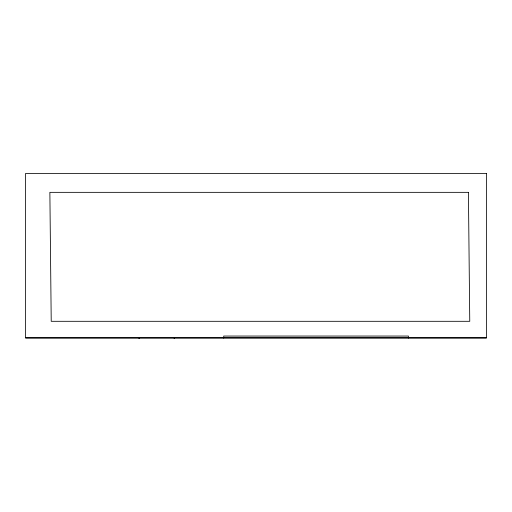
<?xml version="1.0" encoding="UTF-8"?>
<svg xmlns="http://www.w3.org/2000/svg" width="512" height="512" viewBox="0 0 512 512"><rect width="100%" height="100%" fill="white"/><g stroke="black" fill="none" stroke-linecap="round" stroke-linejoin="round"><path stroke-width="0.77" d="M25.6 337.741L486.4 337.741M138.918 338.579L139.398 338.579M174.106 338.579L174.477 338.579M408.403 338.074L408.403 336.058L223.712 336.058L223.712 338.074M486.4 173.421L25.6 173.421L25.6 338.074L486.4 338.074L486.4 173.421M468.416 192.346L49.869 192.346L51.219 321.306L469.76 321.306L468.416 192.346"/></g></svg>
